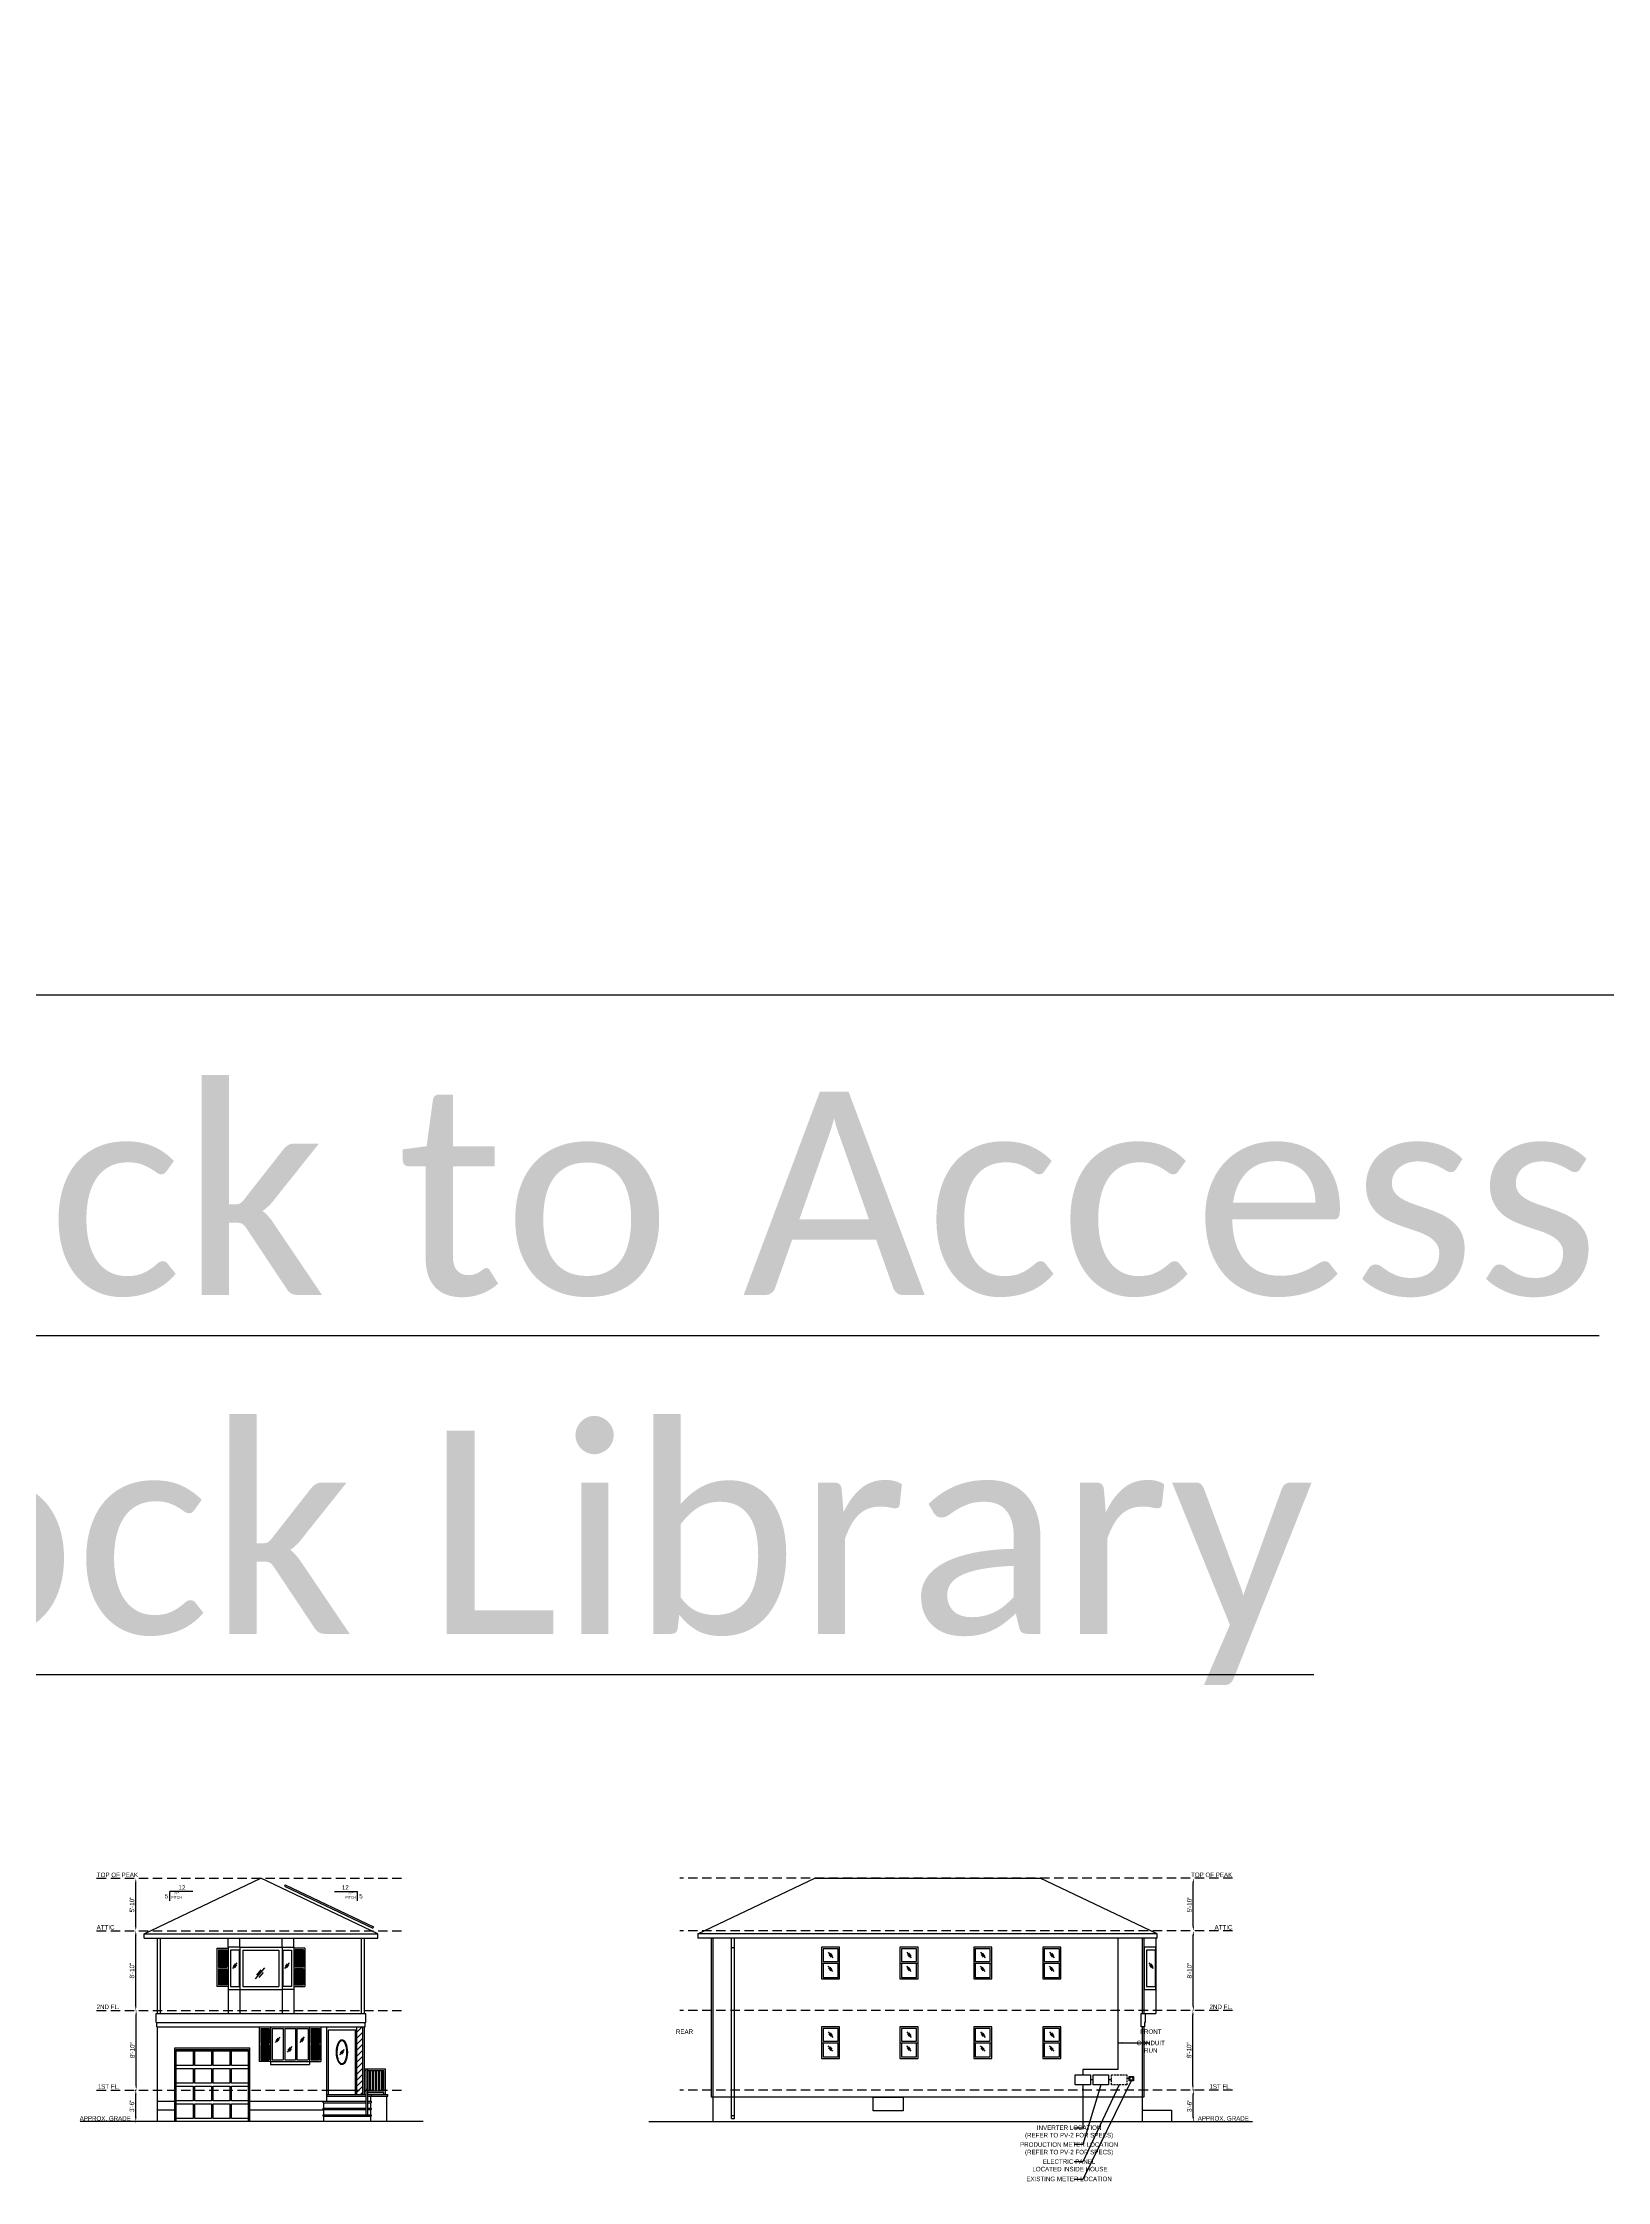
# Model space of a CAD drawing. Header units: feet. Extents: x -13431 to 15649, y 11868 to 29871.
# Drawn here: x -961 to 1122, y 11868 to 14715 of the extents above; entities that cross this region are included whole.
import ezdxf

# ---------------------------------------------------------------- set-up
doc = ezdxf.new("R2010")
doc.units = ezdxf.units.FT
doc.header["$MEASUREMENT"] = 0
doc.linetypes.add('HIDDEN', pattern=[0.375, 0.25, -0.125])
doc.layers.add('LOCKED (NO PRINT)', color=7, linetype='Continuous', plot=False)
doc.styles.add('1QUATER', font='technic_.ttf', dxfattribs={"height": 6})
doc.styles.get("Standard").update_dxf_attribs({"font": 'calibri.ttf'})
doc.dimstyles.new('1QUATER', dxfattribs={"dimscale": 0, "dimtxt": 6, "dimasz": 6, "dimexe": 0, "dimexo": 1, "dimgap": 2, "dimtad": 1, "dimdec": 4, "dimzin": 3, "dimdsep": 46, "dimlunit": 4, "dimtxsty": '1QUATER', "dimcen": 6, "dimclrd": 1, "dimclre": 1, "dimclrt": 7, "dimadec": 0, "dimazin": 0, "dimtfac": 1, "dimtdec": 4, "dimtofl": 0, "dimtmove": 2, "dimatfit": 3, "dimfxl": 1, "dimfrac": 2, "dimtolj": 1, "dimtzin": 0, "dimarcsym": 1})
pattern_1 = [(45, (-653.0625, -1384.492), (-3.9774756, 3.9774756), [])]
pattern_2 = [(180, (-653.0625, -1384.4918), (-2e-16, -1), [])]

# ---------------------------------------------------------------- blocks, each defined once
blk = doc.blocks.new('*D92')
at = {"color": 1, "lineweight": -2, "transparency": 16777216}
for p, q in [((-838.5, 11989.2), (-837.5, 11989.2)), ((-837.5, 11953.2), (-837.5, 11983.2)), ((-838.5, 11947.2), (-837.5, 11947.2))]:
    blk.add_line(p, q, dxfattribs=at)
at = {"color": 1, "transparency": 16777216}
for points in [[(-838.5, 11983.2), (-836.5, 11983.2), (-837.5, 11989.2)], [(-838.5, 11953.2), (-836.5, 11953.2), (-837.5, 11947.2)]]:
    blk.add_solid(points, dxfattribs=at)
at = {"layer": 'Defpoints', "color": 0, "transparency": 16777216}
for p in [(-837.5, 11989.2), (-837.5, 11989.2), (-837.5, 11947.2)]:
    blk.add_point(p, dxfattribs=at)
at = {"color": 7, "transparency": 16777216, "insert": (-842.6, 11968.2), "char_height": 6, "attachment_point": 5, "rotation": 90, "style": '1QUATER'}
blk.add_mtext('\\A1;3\'-6"', dxfattribs=at)
blk = doc.blocks.new('*D93')
at = {"color": 1, "lineweight": -2, "transparency": 16777216}
for p, q in [((-837.5, 12095.2), (-837, 12095.2)), ((-837, 11995.2), (-837, 12089.2)), ((-837.5, 11989.2), (-837, 11989.2))]:
    blk.add_line(p, q, dxfattribs=at)
at = {"color": 1, "transparency": 16777216}
for points in [[(-838, 12089.2), (-836, 12089.2), (-837, 12095.2)], [(-838, 11995.2), (-836, 11995.2), (-837, 11989.2)]]:
    blk.add_solid(points, dxfattribs=at)
at = {"layer": 'Defpoints', "color": 0, "transparency": 16777216}
for p in [(-837, 12095.2), (-836.5, 12095.2), (-836.5, 11989.2)]:
    blk.add_point(p, dxfattribs=at)
at = {"color": 7, "transparency": 16777216, "insert": (-842, 12042.2), "char_height": 6, "attachment_point": 5, "rotation": 90, "style": '1QUATER'}
blk.add_mtext('\\A1;8\'-10"', dxfattribs=at)
blk = doc.blocks.new('*D94')
at = {"color": 1, "lineweight": -2, "transparency": 16777216}
blk.add_line((-837.5, 12101.2), (-837.5, 12195.2), dxfattribs=at)
at = {"color": 1, "transparency": 16777216}
for points in [[(-838.5, 12195.2), (-836.5, 12195.2), (-837.5, 12201.2)], [(-838.5, 12101.2), (-836.5, 12101.2), (-837.5, 12095.2)]]:
    blk.add_solid(points, dxfattribs=at)
at = {"layer": 'Defpoints', "color": 0, "transparency": 16777216}
for p in [(-837.5, 12201.2), (-836.5, 12201.2), (-836.5, 12095.2)]:
    blk.add_point(p, dxfattribs=at)
at = {"color": 7, "transparency": 16777216, "insert": (-842.5, 12148.2), "char_height": 6, "attachment_point": 5, "rotation": 90, "style": '1QUATER'}
blk.add_mtext('\\A1;8\'-10"', dxfattribs=at)
blk = doc.blocks.new('*D95')
at = {"color": 1, "lineweight": -2, "transparency": 16777216}
blk.add_line((-837.5, 12207.2), (-837.5, 12265.2), dxfattribs=at)
at = {"color": 1, "transparency": 16777216}
for points in [[(-838.5, 12265.2), (-836.5, 12265.2), (-837.5, 12271.2)], [(-838.5, 12207.2), (-836.5, 12207.2), (-837.5, 12201.2)]]:
    blk.add_solid(points, dxfattribs=at)
at = {"layer": 'Defpoints', "color": 0, "transparency": 16777216}
for p in [(-837.5, 12271.2), (-836.5, 12271.2), (-836.5, 12201.2)]:
    blk.add_point(p, dxfattribs=at)
at = {"color": 7, "transparency": 16777216, "insert": (-842.5, 12236.2), "char_height": 6, "attachment_point": 5, "rotation": 90, "style": '1QUATER'}
blk.add_mtext('\\A1;5\'-10"', dxfattribs=at)
blk = doc.blocks.new('*D88')
at = {"color": 1, "lineweight": -2, "transparency": 16777216}
for p, q in [((571.9, 11989.2), (570.9, 11989.2)), ((570.9, 11953.2), (570.9, 11983.2)), ((571.9, 11947.2), (570.9, 11947.2))]:
    blk.add_line(p, q, dxfattribs=at)
at = {"color": 1, "transparency": 16777216}
for points in [[(569.9, 11983.2), (571.9, 11983.2), (570.9, 11989.2)], [(569.9, 11953.2), (571.9, 11953.2), (570.9, 11947.2)]]:
    blk.add_solid(points, dxfattribs=at)
at = {"layer": 'Defpoints', "color": 0, "transparency": 16777216}
for p in [(570.9, 11989.2), (570.9, 11989.2), (570.9, 11947.2)]:
    blk.add_point(p, dxfattribs=at)
at = {"color": 7, "transparency": 16777216, "insert": (565.8, 11968.2), "char_height": 6, "attachment_point": 5, "rotation": 90, "style": '1QUATER'}
blk.add_mtext('\\A1;3\'-6"', dxfattribs=at)
blk = doc.blocks.new('*D89')
at = {"color": 1, "lineweight": -2, "transparency": 16777216}
for p, q in [((570.9, 12095.2), (570.4, 12095.2)), ((570.4, 11995.2), (570.4, 12089.2)), ((570.9, 11989.2), (570.4, 11989.2))]:
    blk.add_line(p, q, dxfattribs=at)
at = {"color": 1, "transparency": 16777216}
for points in [[(569.4, 12089.2), (571.4, 12089.2), (570.4, 12095.2)], [(569.4, 11995.2), (571.4, 11995.2), (570.4, 11989.2)]]:
    blk.add_solid(points, dxfattribs=at)
at = {"layer": 'Defpoints', "color": 0, "transparency": 16777216}
for p in [(569.9, 12095.2), (570.4, 12095.2), (569.9, 11989.2)]:
    blk.add_point(p, dxfattribs=at)
at = {"color": 7, "transparency": 16777216, "insert": (565.3, 12042.2), "char_height": 6, "attachment_point": 5, "rotation": 90, "style": '1QUATER'}
blk.add_mtext('\\A1;8\'-10"', dxfattribs=at)
blk = doc.blocks.new('*D90')
at = {"color": 1, "lineweight": -2, "transparency": 16777216}
blk.add_line((570.9, 12101.2), (570.9, 12195.2), dxfattribs=at)
at = {"color": 1, "transparency": 16777216}
for points in [[(569.9, 12195.2), (571.9, 12195.2), (570.9, 12201.2)], [(569.9, 12101.2), (571.9, 12101.2), (570.9, 12095.2)]]:
    blk.add_solid(points, dxfattribs=at)
at = {"layer": 'Defpoints', "color": 0, "transparency": 16777216}
for p in [(569.9, 12201.2), (570.9, 12201.2), (569.9, 12095.2)]:
    blk.add_point(p, dxfattribs=at)
at = {"color": 7, "transparency": 16777216, "insert": (565.8, 12148.2), "char_height": 6, "attachment_point": 5, "rotation": 90, "style": '1QUATER'}
blk.add_mtext('\\A1;8\'-10"', dxfattribs=at)
blk = doc.blocks.new('*D91')
at = {"color": 1, "lineweight": -2, "transparency": 16777216}
blk.add_line((570.9, 12207.2), (570.9, 12265.2), dxfattribs=at)
at = {"color": 1, "transparency": 16777216}
for points in [[(569.9, 12265.2), (571.9, 12265.2), (570.9, 12271.2)], [(569.9, 12207.2), (571.9, 12207.2), (570.9, 12201.2)]]:
    blk.add_solid(points, dxfattribs=at)
at = {"layer": 'Defpoints', "color": 0, "transparency": 16777216}
for p in [(569.9, 12271.2), (570.9, 12271.2), (569.9, 12201.2)]:
    blk.add_point(p, dxfattribs=at)
at = {"color": 7, "transparency": 16777216, "insert": (565.8, 12236.2), "char_height": 6, "attachment_point": 5, "rotation": 90, "style": '1QUATER'}
blk.add_mtext('\\A1;5\'-10"', dxfattribs=at)

msp = doc.modelspace()

# ---------------------------------------------------------------- hatches: boundary and pattern name
h = msp.add_hatch()
h.set_pattern_fill('ANSI31', color=9, scale=8, angle=135)
h.set_pattern_definition(pattern_2)
h.paths.add_polyline_path([(-716.35018, 12175.96477), (-727.35018, 12175.96477), (-727.35018, 12152.5922), (-716.35018, 12152.5922)])
h.paths.add_polyline_path([(-716.35018, 12150.5922), (-727.35018, 12150.5922), (-727.35018, 12129.21963), (-716.35018, 12129.21963)])
h.paths.add_polyline_path([(-614.16688, 12150.5922), (-625.16688, 12150.5922), (-625.16688, 12129.21963), (-614.16688, 12129.21963)])
h.paths.add_polyline_path([(-614.16688, 12175.96477), (-625.16688, 12175.96477), (-625.16688, 12152.5922), (-614.16688, 12152.5922)])
h = msp.add_hatch()
h.set_pattern_fill('ANSI31', color=9, scale=8, angle=135)
h.set_pattern_definition(pattern_2)
h.paths.add_polyline_path([(-659.9869, 12071.21963), (-670.9869, 12071.21963), (-670.9869, 12051.21963), (-659.9869, 12051.21963)])
h.paths.add_polyline_path([(-659.9869, 12049.21963), (-670.9869, 12049.21963), (-670.9869, 12029.21963), (-659.9869, 12029.21963)])
h.paths.add_polyline_path([(-592.9869, 12049.21963), (-603.9869, 12049.21963), (-603.9869, 12029.21963), (-592.9869, 12029.21963)])
h.paths.add_polyline_path([(-592.9869, 12071.21963), (-603.9869, 12071.21963), (-603.9869, 12051.21963), (-592.9869, 12051.21963)])
h = msp.add_hatch()
h.set_pattern_fill('ANSI31', color=9, scale=45)
h.set_pattern_definition(pattern_1)
h.paths.add_polyline_path([(-534.99665, 12073.21963), (-542.99665, 12073.21963), (-542.99665, 11989.21963), (-534.99665, 11989.21963)])
h = msp.add_hatch()
h.set_pattern_fill('ANSI31', color=9, scale=45)
h.set_pattern_definition(pattern_1)
h.paths.add_polyline_path([(-534.99665, 11989.21963), (-542.99665, 11989.21963), (-542.99665, 11983.21963), (-534.99665, 11983.21963)])

# ---------------------------------------------------------------- linework, layer by layer
at = {"color": 1, "linetype": 'HIDDEN', "ltscale": 50}
for p, q in [((-889.64527, 12271.21963), (-478.56342, 12271.21963)), ((623.08366, 12271.21963), (-112.92642, 12271.21963)), ((-889.64527, 12201.21963), (-478.56342, 12201.21963)), ((623.08366, 12201.21963), (-112.92642, 12201.21963)), ((-889.64527, 12095.21963), (-478.56342, 12095.21963)), ((623.08366, 12095.21963), (-112.92642, 12095.21963)), ((-889.64527, 11989.21963), (-478.56342, 11989.21963)), ((623.08366, 11989.21963), (-112.92642, 11989.21963))]:
    msp.add_line(p, q, dxfattribs=at)
at = {"color": 1}
for p, q in [((-826.52041, 12197.21963), (-670.75853, 12271.21963)), ((-514.99665, 12197.21963), (-670.75853, 12271.21963)), ((-638.39923, 12262.48893), (-639.25747, 12260.68243)), ((-639.25747, 12260.68243), (-521.69974, 12204.83262)), ((-638.39923, 12262.48893), (-520.8415, 12206.63911)), ((-88.99345, 12197.21963), (66.76843, 12271.21963)), ((66.76843, 12271.21963), (367.06386, 12271.21963)), ((522.82574, 12197.21963), (367.06386, 12271.21963)), ((-804.52041, 12091.21963), (-804.52041, 12191.21963)), ((-714.35018, 12179.21963), (-714.35018, 12191.21963)), ((-698.75853, 12179.21963), (-698.75853, 12191.21963)), ((-642.75853, 12179.21963), (-642.75853, 12191.21963)), ((-627.16688, 12179.21963), (-627.16688, 12191.21963)), ((-536.99665, 12091.21963), (-536.99665, 12191.21963)), ((-520.8415, 12206.63911), (-521.69974, 12204.83262)), ((-729.35018, 12177.96477), (-729.35018, 12127.21963)), ((-729.35018, 12177.96477), (-714.35018, 12177.96477)), ((-727.35018, 12175.96477), (-716.35018, 12175.96477)), ((-727.35018, 12175.96477), (-727.35018, 12152.5922)), ((-716.35018, 12175.96477), (-716.35018, 12152.5922)), ((-699.75853, 12175.21963), (-699.75853, 12127.21963)), ((-698.75853, 12179.21963), (-642.75853, 12179.21963)), ((-698.75853, 12179.21963), (-698.75853, 12123.21963)), ((-694.75853, 12175.21963), (-646.75853, 12175.21963)), ((-694.75853, 12175.21963), (-694.75853, 12127.21963)), ((-646.75853, 12175.21963), (-646.75853, 12127.21963)), ((-642.75853, 12179.21963), (-642.75853, 12123.21963)), ((-641.75853, 12175.21963), (-641.75853, 12127.21963)), ((-612.16688, 12177.96477), (-627.16688, 12177.96477)), ((-614.16688, 12175.96477), (-625.16688, 12175.96477)), ((-625.16688, 12175.96477), (-625.16688, 12152.5922)), ((-614.16688, 12175.96477), (-614.16688, 12152.5922)), ((-612.16688, 12177.96477), (-612.16688, 12127.21963)), ((77.80822, 12160.21963), (97.80822, 12160.21963)), ((182.27254, 12160.21963), (202.27254, 12160.21963)), ((280.50021, 12160.21963), (300.50021, 12160.21963)), ((372.49121, 12160.21963), (392.49121, 12160.21963)), ((520.04583, 12175.21963), (520.04583, 12127.21963)), ((-727.35018, 12152.5922), (-716.35018, 12152.5922)), ((-727.35018, 12150.5922), (-727.35018, 12129.21963)), ((-727.35018, 12150.5922), (-716.35018, 12150.5922)), ((-716.35018, 12150.5922), (-716.35018, 12129.21963)), ((-614.16688, 12152.5922), (-625.16688, 12152.5922)), ((-625.16688, 12150.5922), (-625.16688, 12129.21963)), ((-614.16688, 12150.5922), (-625.16688, 12150.5922)), ((-614.16688, 12150.5922), (-614.16688, 12129.21963)), ((75.80822, 12158.21963), (99.80822, 12158.21963)), ((180.27254, 12158.21963), (204.27254, 12158.21963)), ((278.50021, 12158.21963), (302.50021, 12158.21963)), ((370.49121, 12158.21963), (394.49121, 12158.21963)), ((-714.35018, 12127.21963), (-729.35018, 12127.21963)), ((-716.35018, 12129.21963), (-727.35018, 12129.21963)), ((-714.35018, 12123.21963), (-714.35018, 12091.21963)), ((-698.75853, 12123.21963), (-642.75853, 12123.21963)), ((-698.75853, 12123.21963), (-698.75853, 12091.21963)), ((-694.75853, 12127.21963), (-646.75853, 12127.21963)), ((-642.75853, 12123.21963), (-642.75853, 12091.21963)), ((-627.16688, 12127.21963), (-612.16688, 12127.21963)), ((-627.16688, 12123.21963), (-627.16688, 12091.21963)), ((-625.16688, 12129.21963), (-614.16688, 12129.21963)), ((-810.52041, 12079.21963), (-530.99665, 12079.21963)), ((-672.9869, 12073.21963), (-672.9869, 12027.21963)), ((-670.9869, 12071.21963), (-659.9869, 12071.21963)), ((-670.9869, 12071.21963), (-670.9869, 12051.21963)), ((-670.9869, 12051.21963), (-659.9869, 12051.21963)), ((-670.9869, 12049.21963), (-670.9869, 12029.21963)), ((-670.9869, 12049.21963), (-659.9869, 12049.21963)), ((-659.9869, 12071.21963), (-659.9869, 12051.21963)), ((-659.9869, 12049.21963), (-659.9869, 12029.21963)), ((-657.9869, 12073.21963), (-657.9869, 12023.21963)), ((-655.9869, 12071.21963), (-640.9869, 12071.21963)), ((-655.9869, 12071.21963), (-655.9869, 12029.21963)), ((-640.9869, 12071.21963), (-640.9869, 12029.21963)), ((-638.9869, 12071.21963), (-624.9869, 12071.21963)), ((-638.9869, 12071.21963), (-638.9869, 12029.21963)), ((-624.9869, 12071.21963), (-624.9869, 12029.21963)), ((-622.9869, 12071.21963), (-607.9869, 12071.21963)), ((-622.9869, 12071.21963), (-622.9869, 12029.21963)), ((-607.9869, 12071.21963), (-607.9869, 12029.21963)), ((-605.9869, 12073.21963), (-605.9869, 12023.21963)), ((-603.9869, 12071.21963), (-592.9869, 12071.21963)), ((-603.9869, 12071.21963), (-603.9869, 12051.21963)), ((-603.9869, 12051.21963), (-592.9869, 12051.21963)), ((-603.9869, 12049.21963), (-603.9869, 12029.21963)), ((-603.9869, 12049.21963), (-592.9869, 12049.21963)), ((-592.9869, 12071.21963), (-592.9869, 12051.21963)), ((-592.9869, 12049.21963), (-592.9869, 12029.21963)), ((-590.9869, 12073.21963), (-590.9869, 12027.21963)), ((75.80822, 12052.21963), (99.80822, 12052.21963)), ((77.80822, 12054.21963), (97.80822, 12054.21963)), ((180.27254, 12052.21963), (204.27254, 12052.21963)), ((182.27254, 12054.21963), (202.27254, 12054.21963)), ((278.50021, 12052.21963), (302.50021, 12052.21963)), ((280.50021, 12054.21963), (300.50021, 12054.21963)), ((370.49121, 12052.21963), (394.49121, 12052.21963)), ((372.49121, 12054.21963), (392.49121, 12054.21963)), ((-785.52261, 12045.21963), (-685.52261, 12045.21963)), ((-785.52261, 11947.21963), (-785.52261, 12045.21963)), ((-685.52261, 11947.21963), (-685.52261, 12045.21963)), ((-657.9869, 12027.21963), (-672.9869, 12027.21963)), ((-659.9869, 12029.21963), (-670.9869, 12029.21963)), ((-657.9869, 12027.21963), (-605.9869, 12027.21963)), ((-657.9869, 12023.21963), (-605.9869, 12023.21963)), ((-655.9869, 12029.21963), (-640.9869, 12029.21963)), ((-638.9869, 12029.21963), (-624.9869, 12029.21963)), ((-622.9869, 12029.21963), (-607.9869, 12029.21963)), ((-605.9869, 12027.21963), (-590.9869, 12027.21963)), ((-592.9869, 12029.21963), (-603.9869, 12029.21963)), ((-530.98338, 12017.21963), (-530.98338, 11956.21963)), ((-528.98338, 12017.21963), (-528.98338, 11988.11375)), ((-530.98338, 11990.21963), (-528.98338, 11990.21963)), ((-785.52261, 11962.32428), (-808.52041, 11962.32428)), ((-685.52261, 11974.21963), (-530.98338, 11974.21963)), ((-586.99665, 11962.32428), (-685.52261, 11962.32428)), ((-587.99665, 11972.21963), (-587.99665, 11974.21963)), ((-587.99665, 11972.21963), (-530.98338, 11972.21963)), ((-587.99665, 11965.21963), (-530.98338, 11965.21963)), ((-587.99665, 11963.21963), (-587.99665, 11965.21963)), ((-587.99665, 11963.21963), (-530.98338, 11963.21963)), ((-586.99665, 11965.21963), (-586.99665, 11972.21963)), ((-586.99665, 11956.21963), (-586.99665, 11963.21963)), ((-528.98338, 11988.11375), (-528.98338, 11956.21963)), ((-528.98338, 11974.21963), (-523.98338, 11974.21963)), ((-528.98338, 11974.21963), (-524.98338, 11974.21963)), ((-528.98338, 11972.21963), (-523.98338, 11972.21963)), ((-528.98338, 11965.21963), (-523.98338, 11965.21963)), ((-528.98338, 11965.21963), (-524.98338, 11965.21963)), ((-528.98338, 11963.21963), (-523.98338, 11963.21963)), ((-524.98338, 11981.21963), (-524.98338, 11974.21963)), ((-524.98338, 11972.21963), (-524.98338, 11965.21963)), ((-524.98338, 11963.21963), (-524.98338, 11956.21963)), ((-523.98338, 11974.21963), (-523.98338, 11972.21963)), ((-523.98338, 11965.21963), (-523.98338, 11963.21963)), ((-587.99665, 11956.21963), (-523.98338, 11956.21963)), ((-587.99665, 11954.21963), (-587.99665, 11956.21963)), ((-587.99665, 11954.21963), (-523.98338, 11954.21963)), ((-586.99665, 11947.21963), (-586.99665, 11954.21963)), ((-524.98338, 11954.21963), (-524.98338, 11947.21963)), ((-523.98338, 11956.21963), (-523.98338, 11954.21963))]:
    msp.add_line(p, q, dxfattribs=at)
at = {"color": 10, "ltscale": 50}
for p, q in [((-761.33183, 12253.67982), (-792.03779, 12253.67982)), ((-792.03779, 12240.97478), (-792.03779, 12253.67982)), ((-572.95796, 12253.67982), (-542.252, 12253.67982)), ((-542.252, 12240.97478), (-542.252, 12253.67982))]:
    msp.add_line(p, q, dxfattribs=at)
at = {"color": 3}
for p, q in [((-826.52041, 12191.21963), (-826.52041, 12197.21963)), ((-826.52041, 12197.21963), (-514.99665, 12197.21963)), ((-826.52041, 12191.21963), (-514.99665, 12191.21963)), ((-808.52041, 12091.21963), (-808.52041, 12191.21963)), ((-532.99665, 12091.21963), (-532.99665, 12191.21963)), ((-514.99665, 12191.21963), (-514.99665, 12197.21963)), ((522.82574, 12191.21963), (-89.17426, 12191.21963)), ((522.82574, 12197.21963), (-88.99345, 12197.21963)), ((-88.99345, 12197.21963), (-88.99345, 12191.21963)), ((-71.17426, 12191.21963), (-71.17426, 11979.87669)), ((504.82574, 12191.21963), (504.82574, 12091.21963)), ((522.82574, 12191.21963), (522.82574, 12197.21963)), ((-810.52041, 12091.21963), (-530.99665, 12091.21963)), ((-810.52041, 12079.21963), (-810.52041, 12091.21963)), ((-809.52041, 12073.21963), (-809.52041, 12079.21963)), ((-531.99665, 12073.21963), (-531.99665, 12079.21963)), ((-530.99665, 12079.21963), (-530.99665, 12091.21963)), ((-809.52041, 12073.21963), (-531.99665, 12073.21963)), ((-808.52041, 11947.21963), (-808.52041, 12073.21963)), ((-582.99665, 11974.21963), (-582.99665, 12073.21963)), ((504.82574, 12073.21963), (504.82574, 11979.87669)), ((504.82574, 11979.87669), (-71.17426, 11979.87669)), ((-69.17426, 11979.87669), (-69.17426, 11947.21963)), ((502.82574, 11979.87669), (502.82574, 11947.21963))]:
    msp.add_line(p, q, dxfattribs=at)
at = {"color": 4}
for p, q in [((-69.17426, 12191.21963), (-69.17426, 11979.87669)), ((-44.0227, 11951.21963), (-44.0227, 12191.21963)), ((-40.0227, 11951.21963), (-40.0227, 12191.21963)), ((502.82574, 12191.21963), (502.82574, 12091.21963)), ((521.04583, 12191.21963), (521.04583, 12091.21963)), ((-44.0227, 12179.15698), (-40.0227, 12179.15698)), ((504.82574, 12091.21963), (521.04583, 12091.21963)), ((-580.99665, 11983.21963), (-580.99665, 12069.21963)), ((-580.99665, 12069.21963), (-542.99665, 12069.21963)), ((-544.99665, 11983.21963), (-544.99665, 12069.21963)), ((-542.99665, 11983.21963), (-542.99665, 12073.21963)), ((-534.99665, 11983.21963), (-534.99665, 12073.21963)), ((-532.99665, 11983.21963), (-532.99665, 12073.21963)), ((502.82574, 12073.21963), (502.82574, 11979.87669)), ((-783.52261, 12043.21963), (-687.52261, 12043.21963)), ((-783.52261, 11947.21963), (-783.52261, 12043.21963)), ((-783.52261, 12041.21963), (-687.52261, 12041.21963)), ((-687.52261, 11947.21963), (-687.52261, 12043.21963)), ((-532.99665, 12017.21963), (-504.99665, 12017.21963)), ((-504.99665, 11983.21963), (-504.99665, 12017.21963)), ((-580.99665, 11989.21963), (-544.99665, 11989.21963)), ((-532.99665, 12015.21963), (-530.98338, 12015.21963)), ((-528.98338, 12015.21963), (-506.99665, 12015.21963)), ((-526.49001, 12015.21963), (-526.49001, 11988.11375)), ((-525.49001, 12015.21963), (-525.49001, 11988.11375)), ((-522.49001, 12015.21963), (-522.49001, 11988.11375)), ((-521.49001, 12015.21963), (-521.49001, 11988.11375)), ((-518.49001, 12015.21963), (-518.49001, 11988.11375)), ((-517.49001, 12015.21963), (-517.49001, 11988.11375)), ((-514.49001, 12015.21963), (-514.49001, 11988.11375)), ((-513.49001, 12015.21963), (-513.49001, 11988.11375)), ((-510.49001, 12015.21963), (-510.49001, 11988.11375)), ((-509.49001, 12015.21963), (-509.49001, 11988.11375)), ((-506.99665, 11988.11375), (-506.99665, 12015.21963)), ((-808.52041, 11974.21963), (-785.52261, 11974.21963)), ((-582.99665, 11983.21963), (-530.98338, 11983.21963)), ((-582.99665, 11981.21963), (-530.98338, 11981.21963)), ((-532.99665, 11988.11375), (-530.98338, 11988.11375)), ((-528.98338, 11988.11375), (-506.99665, 11988.11375)), ((-528.98338, 11986.11375), (-506.99665, 11986.11375)), ((-528.98338, 11983.21963), (-501.99665, 11983.21963)), ((-528.98338, 11981.21963), (-523.98338, 11981.21963)), ((-523.98338, 11983.21963), (-523.98338, 11981.21963)), ((-523.98338, 11981.21963), (-501.99665, 11981.21963)), ((-506.99665, 11983.21963), (-506.99665, 11986.11375)), ((-502.99665, 11947.21963), (-502.99665, 11981.21963)), ((-501.99665, 11981.21963), (-501.99665, 11983.21963)), ((502.82574, 11962.32428), (541.67524, 11962.32428)), ((541.67524, 11962.32428), (541.67524, 11947.21963)), ((-44.0227, 11955.21963), (-40.0227, 11955.21963)), ((-44.0227, 11951.21963), (-40.0227, 11951.21963))]:
    msp.add_line(p, q, dxfattribs=at)
at = {"color": 9}
for p, q in [((84.80468, 12172.5941), (90.88983, 12165.26738)), ((85.67936, 12169.68117), (88.52207, 12166.25846)), ((87.21001, 12171.28328), (90.05272, 12167.86057)), ((189.269, 12172.5941), (195.35416, 12165.26738)), ((190.14368, 12169.68117), (192.98639, 12166.25846)), ((191.67434, 12171.28328), (194.51704, 12167.86057)), ((287.49667, 12172.5941), (293.58182, 12165.26738)), ((288.37134, 12169.68117), (291.21405, 12166.25846)), ((289.902, 12171.28328), (292.74471, 12167.86057)), ((379.48767, 12172.5941), (385.57283, 12165.26738)), ((380.36235, 12169.68117), (383.20506, 12166.25846)), ((381.89301, 12171.28328), (384.73571, 12167.86057)), ((-702.69547, 12158.37507), (-708.78062, 12151.04835)), ((-705.1008, 12157.06425), (-707.94351, 12153.64154)), ((-703.57015, 12155.46214), (-706.41285, 12152.03943)), ((-666.27486, 12151.72972), (-678.44517, 12137.07628)), ((-671.08553, 12149.10808), (-676.77095, 12142.26266)), ((-668.02422, 12145.90387), (-673.70964, 12139.05845)), ((-633.28899, 12158.37507), (-639.37415, 12151.04835)), ((-635.69433, 12157.06425), (-638.53703, 12153.64154)), ((-634.16367, 12155.46214), (-637.00638, 12152.03943)), ((84.28159, 12154.19134), (90.36675, 12146.86462)), ((85.15627, 12151.27842), (87.99898, 12147.85571)), ((86.68693, 12152.88053), (89.52964, 12149.45782)), ((188.74592, 12154.19134), (194.83107, 12146.86462)), ((189.6206, 12151.27842), (192.4633, 12147.85571)), ((191.15125, 12152.88053), (193.99396, 12149.45782)), ((286.97358, 12154.19134), (293.05874, 12146.86462)), ((287.84826, 12151.27842), (290.69097, 12147.85571)), ((289.37892, 12152.88053), (292.22162, 12149.45782)), ((378.96459, 12154.19134), (385.04974, 12146.86462)), ((379.83927, 12151.27842), (382.68197, 12147.85571)), ((381.36992, 12152.88053), (384.21263, 12149.45782)), ((511.57629, 12158.37507), (517.66144, 12151.04835)), ((512.45097, 12155.46214), (515.29367, 12152.03943)), ((513.98162, 12157.06425), (516.82433, 12153.64154)), ((-645.73825, 12059.60164), (-651.82341, 12052.27492)), ((-648.14358, 12058.29082), (-650.98629, 12054.86811)), ((-646.61293, 12056.68872), (-649.45564, 12053.26601)), ((-629.66627, 12047.01276), (-635.75142, 12039.68604)), ((-632.0716, 12045.70194), (-634.91431, 12042.27923)), ((-613.07162, 12059.86274), (-619.15678, 12052.53602)), ((-615.47696, 12058.55192), (-618.31966, 12055.12921)), ((-613.9463, 12056.94981), (-616.78901, 12053.5271)), ((84.28159, 12048.19134), (90.36675, 12040.86462)), ((84.80468, 12066.5941), (90.88983, 12059.26738)), ((85.15627, 12045.27842), (87.99898, 12041.85571)), ((85.67936, 12063.68117), (88.52207, 12060.25846)), ((86.68693, 12046.88053), (89.52964, 12043.45782)), ((87.21001, 12065.28328), (90.05272, 12061.86057)), ((188.74592, 12048.19134), (194.83107, 12040.86462)), ((189.269, 12066.5941), (195.35416, 12059.26738)), ((189.6206, 12045.27842), (192.4633, 12041.85571)), ((190.14368, 12063.68117), (192.98639, 12060.25846)), ((191.15125, 12046.88053), (193.99396, 12043.45782)), ((191.67434, 12065.28328), (194.51704, 12061.86057)), ((286.97358, 12048.19134), (293.05874, 12040.86462)), ((287.49667, 12066.5941), (293.58182, 12059.26738)), ((287.84826, 12045.27842), (290.69097, 12041.85571)), ((288.37134, 12063.68117), (291.21405, 12060.25846)), ((289.37892, 12046.88053), (292.22162, 12043.45782)), ((289.902, 12065.28328), (292.74471, 12061.86057)), ((378.96459, 12048.19134), (385.04974, 12040.86462)), ((379.48767, 12066.5941), (385.57283, 12059.26738)), ((379.83927, 12045.27842), (382.68197, 12041.85571)), ((380.36235, 12063.68117), (383.20506, 12060.25846)), ((381.36992, 12046.88053), (384.21263, 12043.45782)), ((381.89301, 12065.28328), (384.73571, 12061.86057)), ((-630.54095, 12044.09983), (-633.38365, 12040.67712)), ((-559.95408, 12043.24283), (-566.03923, 12035.91611)), ((-562.35941, 12041.93201), (-565.20212, 12038.5093)), ((-560.82875, 12040.32991), (-563.67146, 12036.9072))]:
    msp.add_line(p, q, dxfattribs=at)
at = {"color": 10}
for p, q in [((437.61922, 12002.73007), (433.91219, 12002.73007)), ((461.76662, 12002.73007), (458.05963, 12002.73007)), ((485.33911, 12004.40626), (482.20704, 12004.40626))]:
    msp.add_line(p, q, dxfattribs=at)
at = {"color": 5}
for p, q in [((-454.74306, 11947.21963), (-911.60886, 11947.21963)), ((-154.19533, 11947.21963), (649.55796, 11947.21963))]:
    msp.add_line(p, q, dxfattribs=at)
at = {"color": 10, "flags": 128}
msp.add_lwpolyline([(470.56391, 12191.21963), (470.56391, 12016.44327), (423.69199, 12016.44327), (423.69199, 12009.5114)], dxfattribs=at)
at = {"color": 1, "flags": 128}
for points in [[(-698.75853, 12179.21963), (-714.35018, 12179.21963), (-714.35018, 12123.21963), (-698.75853, 12123.21963)], [(-699.75853, 12175.21963), (-711.35018, 12175.21963), (-711.35018, 12127.21963), (-699.75853, 12127.21963)], [(-642.75853, 12179.21963), (-627.16688, 12179.21963), (-627.16688, 12123.21963), (-642.75853, 12123.21963)], [(-641.75853, 12175.21963), (-630.16688, 12175.21963), (-630.16688, 12127.21963), (-641.75853, 12127.21963)], [(97.80822, 12160.21963), (97.80822, 12177.21963), (77.80822, 12177.21963), (77.80822, 12160.21963)], [(202.27254, 12160.21963), (202.27254, 12177.21963), (182.27254, 12177.21963), (182.27254, 12160.21963)], [(300.50021, 12160.21963), (300.50021, 12177.21963), (280.50021, 12177.21963), (280.50021, 12160.21963)], [(392.49121, 12160.21963), (392.49121, 12177.21963), (372.49121, 12177.21963), (372.49121, 12160.21963)], [(520.04583, 12175.21963), (508.45418, 12175.21963), (508.45418, 12127.21963), (520.04583, 12127.21963)], [(77.80822, 12158.21963), (77.80822, 12139.21963), (97.80822, 12139.21963), (97.80822, 12158.21963)], [(182.27254, 12158.21963), (182.27254, 12139.21963), (202.27254, 12139.21963), (202.27254, 12158.21963)], [(280.50021, 12158.21963), (280.50021, 12139.21963), (300.50021, 12139.21963), (300.50021, 12158.21963)], [(372.49121, 12158.21963), (372.49121, 12139.21963), (392.49121, 12139.21963), (392.49121, 12158.21963)], [(97.80822, 12054.21963), (97.80822, 12071.21963), (77.80822, 12071.21963), (77.80822, 12054.21963)], [(77.80822, 12052.21963), (77.80822, 12033.21963), (97.80822, 12033.21963), (97.80822, 12052.21963)], [(202.27254, 12054.21963), (202.27254, 12071.21963), (182.27254, 12071.21963), (182.27254, 12054.21963)], [(182.27254, 12052.21963), (182.27254, 12033.21963), (202.27254, 12033.21963), (202.27254, 12052.21963)], [(300.50021, 12054.21963), (300.50021, 12071.21963), (280.50021, 12071.21963), (280.50021, 12054.21963)], [(280.50021, 12052.21963), (280.50021, 12033.21963), (300.50021, 12033.21963), (300.50021, 12052.21963)], [(392.49121, 12054.21963), (392.49121, 12071.21963), (372.49121, 12071.21963), (372.49121, 12054.21963)], [(372.49121, 12052.21963), (372.49121, 12033.21963), (392.49121, 12033.21963), (392.49121, 12052.21963)]]:
    msp.add_lwpolyline(points, dxfattribs=at)
for points in [[(99.80822, 12179.21963), (75.80822, 12179.21963), (75.80822, 12137.21963), (99.80822, 12137.21963)], [(204.27254, 12179.21963), (180.27254, 12179.21963), (180.27254, 12137.21963), (204.27254, 12137.21963)], [(302.50021, 12179.21963), (278.50021, 12179.21963), (278.50021, 12137.21963), (302.50021, 12137.21963)], [(394.49121, 12179.21963), (370.49121, 12179.21963), (370.49121, 12137.21963), (394.49121, 12137.21963)], [(521.04583, 12179.21963), (505.45418, 12179.21963), (505.45418, 12123.21963), (521.04583, 12123.21963)], [(99.80822, 12073.21963), (75.80822, 12073.21963), (75.80822, 12031.21963), (99.80822, 12031.21963)], [(204.27254, 12073.21963), (180.27254, 12073.21963), (180.27254, 12031.21963), (204.27254, 12031.21963)], [(302.50021, 12073.21963), (278.50021, 12073.21963), (278.50021, 12031.21963), (302.50021, 12031.21963)], [(394.49121, 12073.21963), (370.49121, 12073.21963), (370.49121, 12031.21963), (394.49121, 12031.21963)]]:
    msp.add_lwpolyline(points, close=True, dxfattribs=at)
at = {"color": 3, "flags": 128}
msp.add_lwpolyline([(505.82574, 12073.21963), (501.38959, 12073.21963), (501.38959, 12091.21963), (504.82574, 12091.21963), (506.82574, 12091.21963), (506.82574, 12079.21963), (505.82574, 12079.21963), (505.82574, 12073.21963), (504.82574, 12073.21963)], dxfattribs=at)
at = {"color": 4}
for points in [[(-783.52261, 12041.21963), (-761.02261, 12041.21963), (-761.02261, 12021.71963), (-783.52261, 12021.71963)], [(-783.52261, 12017.71963), (-761.02261, 12017.71963), (-761.02261, 11998.21963), (-783.52261, 11998.21963)], [(-759.02261, 12041.21963), (-736.52261, 12041.21963), (-736.52261, 12021.71963), (-759.02261, 12021.71963)], [(-759.02261, 12017.71963), (-736.52261, 12017.71963), (-736.52261, 11998.21963), (-759.02261, 11998.21963)], [(-734.52261, 12041.21963), (-712.02261, 12041.21963), (-712.02261, 12021.71963), (-734.52261, 12021.71963)], [(-734.52261, 12017.71963), (-712.02261, 12017.71963), (-712.02261, 11998.21963), (-734.52261, 11998.21963)], [(-710.02261, 12041.21963), (-687.52261, 12041.21963), (-687.52261, 12021.71963), (-710.02261, 12021.71963)], [(-710.02261, 12017.71963), (-687.52261, 12017.71963), (-687.52261, 11998.21963), (-710.02261, 11998.21963)], [(-783.52261, 11994.21963), (-761.02261, 11994.21963), (-761.02261, 11974.71963), (-783.52261, 11974.71963)], [(-759.02261, 11994.21963), (-736.52261, 11994.21963), (-736.52261, 11974.71963), (-759.02261, 11974.71963)], [(-734.52261, 11994.21963), (-712.02261, 11994.21963), (-712.02261, 11974.71963), (-734.52261, 11974.71963)], [(-710.02261, 11994.21963), (-687.52261, 11994.21963), (-687.52261, 11974.71963), (-710.02261, 11974.71963)], [(-783.52261, 11970.71963), (-761.02261, 11970.71963), (-761.02261, 11951.21963), (-783.52261, 11951.21963)], [(-759.02261, 11970.71963), (-736.52261, 11970.71963), (-736.52261, 11951.21963), (-759.02261, 11951.21963)], [(-734.52261, 11970.71963), (-712.02261, 11970.71963), (-712.02261, 11951.21963), (-734.52261, 11951.21963)], [(-710.02261, 11970.71963), (-687.52261, 11970.71963), (-687.52261, 11951.21963), (-710.02261, 11951.21963)]]:
    msp.add_lwpolyline(points, close=True, dxfattribs=at)
at = {"color": 10}
for points in [[(413.47178, 12009.5114), (433.91219, 12009.5114), (433.91219, 11995.94874), (413.47178, 11995.94874)], [(437.61922, 12009.5114), (458.05963, 12009.5114), (458.05963, 11995.94874), (437.61922, 11995.94874)]]:
    msp.add_lwpolyline(points, close=True, dxfattribs=at)
at = {"color": 10, "linetype": 'HIDDEN', "ltscale": 10}
msp.add_lwpolyline([(461.76662, 12009.5114), (482.20704, 12009.5114), (482.20704, 11995.94874), (461.76662, 11995.94874)], close=True, dxfattribs=at)
at = {"color": 1}
for points in [[(485.33911, 12007.21963), (491.30882, 12007.21963), (491.30882, 12001.5929), (485.33911, 12001.5929)], [(144.53132, 11979.87669), (184.44033, 11979.87669), (184.44033, 11961.31198), (144.53132, 11961.31198)]]:
    msp.add_lwpolyline(points, close=True, dxfattribs=at)
msp.add_circle((488.32397, 12004.40626), 2.22659, dxfattribs=at)
msp.add_ellipse((-562.99665, 12039.57947), major_axis=(0, -16.58384), ratio=0.4372284465, dxfattribs=at)
msp.add_open_spline([(-562.99665, 12023.99564), (-562.69669, 12023.99564), (-562.3949, 12024.05593), (-561.75703, 12024.32335), (-561.42175, 12024.53282), (-560.73865, 12025.12549), (-560.39202, 12025.50832), (-559.71806, 12026.44042), (-559.39082, 12026.98925), (-558.41983, 12028.95738), (-557.85559, 12030.64662), (-557.05296, 12034.4207), (-556.81357, 12036.50409), (-556.7031, 12040.72574), (-556.83197, 12042.86257), (-557.43438, 12046.84396), (-557.90846, 12048.68716), (-558.93226, 12051.32436), (-559.42022, 12052.26759), (-560.36243, 12053.63464), (-560.80738, 12054.11903), (-561.59892, 12054.74757), (-561.94728, 12054.93616), (-562.60793, 12055.15326), (-562.92055, 12055.18533), (-563.55774, 12055.11421), (-563.8863, 12055.00894), (-564.57978, 12054.62042), (-564.94259, 12054.33551), (-565.66776, 12053.57146), (-566.02928, 12053.09307), (-567.01989, 12051.46477), (-567.60429, 12050.09251), (-568.52848, 12046.92785), (-568.86946, 12045.13666), (-569.25388, 12041.3833), (-569.29751, 12039.422), (-569.08097, 12035.5941), (-568.82072, 12033.72839), (-568.03716, 12030.34768), (-567.5131, 12028.83363), (-566.47128, 12026.72433), (-565.99414, 12025.99062), (-565.10663, 12024.96589), (-564.70021, 12024.62117), (-563.92483, 12024.15925), (-563.5594, 12024.03979), (-563.13601, 12023.99898), (-563.06633, 12023.99564), (-562.99665, 12023.99564)], degree=3, knots=[0, 0, 0, 0, 0.1812883819, 0.1812883819, 0.3625767638, 0.3625767638, 0.5438651457, 0.5438651457, 0.7251535276, 0.7251535276, 1.1180871851, 1.1180871851, 1.5110208425, 1.5110208425, 1.9039544999, 1.9039544999, 2.2968881574, 2.2968881574, 2.5762787327, 2.5762787327, 2.8074207416, 2.8074207416, 2.9988864937, 2.9988864937, 3.1903522458, 3.1903522458, 3.3818179979, 3.3818179979, 3.5732837499, 3.5732837499, 3.764749502, 3.764749502, 4.1235181547, 4.1235181547, 4.4822868074, 4.4822868074, 4.8410554601, 4.8410554601, 5.1998241128, 5.1998241128, 5.5585927655, 5.5585927655, 5.8156797281, 5.8156797281, 6.0283770949, 6.0283770949, 6.2410744617, 6.2410744617, 6.2831853072, 6.2831853072, 6.2831853072, 6.2831853072], dxfattribs=at)
at = {"layer": 'LOCKED (NO PRINT)', "color": 7}
msp.add_lwpolyline([(3901.34767, 13447.58805), (3901.34767, 15535.79725), (2229.07061, 15535.79725), (2229.07061, 23025.69204), (-13430.82217, 23025.69204), (-13430.82217, 13447.58805), (3901.34767, 13447.58805)], dxfattribs=at)

# ---------------------------------------------------------------- texts
at = {"color": 152, "true_color": 0x2776bb, "insert": (-2569.45271, 13318.65273), "char_height": 270.75, "attachment_point": 1}
msp.add_mtext_dynamic_manual_height_columns('\\pi184.89;{\\LCtrl + Click to Access \\P\\pi564.04;5B Block Library}', width=3865.9879167, gutter_width=0.00601, heights=[0], dxfattribs=at)
at = {"color": 7, "attachment_point": 5, "style": '1QUATER'}
for s, insert, char_height in [('\\A1;TOP OF PEAK', (-861.89589, 12275.65436), 6), ('\\A1;TOP OF PEAK', (595.33428, 12275.65436), 6), ('\\A1;5', (-796.67424, 12247.35393), 6), ('\\A1;22%%D \\PPITCH', (-783.09553, 12248.45936), 3.375), ('\\A1;12', (-775.85899, 12258.92321), 6), ('\\A1;12', (-558.4308, 12258.92321), 6), ('\\A1;22%%D \\PPITCH', (-551.19427, 12248.45936), 3.375), ('\\A1;5', (-537.61555, 12247.35393), 6), ('\\A1;ATTIC', (-877.70178, 12205.80485), 6), ('\\A1;ATTIC', (611.14016, 12205.80485), 6), ('\\A1;2ND FL.', (-874.37423, 12099.9565), 6), ('\\A1;2ND FL.', (607.81262, 12099.9565), 6), ('\\A1;REAR', (-106.68622, 12066.93451), 6), ('\\A1;CONDUIT \\PRUN', (514.24867, 12046.82721), 6), ('\\A1;FRONT', (514.35945, 12066.93451), 6), ('\\A1;1ST FL.', (-873.53953, 11993.8329), 6), ('\\A1;1ST FL.', (606.97791, 11993.8329), 6), ('\\A1;APPROX. GRADE', (-878.18, 11951.31298), 6), ('\\A1;INVERTER LOCATION\\P(REFER TO PV-2 FOR SPECS) ', (405.48313, 11933.22114), 6), ('\\A1;APPROX. GRADE', (610.84668, 11951.31298), 6), ('\\A1;PRODUCTION METER LOCATION\\P(REFER TO PV-2 FOR SPECS) ', (405.48313, 11910.67876), 6), ('\\A1;ELECTRIC PANEL\\P LOCATED INSIDE HOUSE\\P ', (405.48313, 11883.86086), 6), ('\\A1;EXISTING METER LOCATION ', (405.48313, 11870.78496), 6)]:
    msp.add_mtext(s, dxfattribs=dict(at, insert=insert, char_height=char_height))

# ---------------------------------------------------------------- dimensions: what is measured, and where the dimension line sits
for base, p1, p2, picture, middle in [((-837.47408, 12271.21963), (-836.47408, 12201.21963), (-836.47408, 12271.21963), '*D95', (-842.54425, 12236.21963)), ((570.91246, 12271.21963), (569.91246, 12201.21963), (569.91246, 12271.21963), '*D91', (565.84229, 12236.21963)), ((-837.47408, 12201.21963), (-836.47408, 12095.21963), (-836.47408, 12201.21963), '*D94', (-842.53987, 12148.21963)), ((570.91246, 12201.21963), (569.91246, 12095.21963), (569.91246, 12201.21963), '*D90', (565.84667, 12148.21963)), ((-836.97408, 12095.21963), (-836.47408, 11989.21963), (-836.47408, 12095.21963), '*D93', (-842.03987, 12042.21963)), ((570.41246, 12095.21963), (569.91246, 11989.21963), (569.91246, 12095.21963), '*D89', (565.34667, 12042.21963)), ((-837.47408, 11989.21963), (-837.47408, 11947.21963), (-837.47408, 11989.21963), '*D92', (-842.61004, 11968.21963)), ((570.91246, 11989.21963), (570.91246, 11947.21963), (570.91246, 11989.21963), '*D88', (565.7765, 11968.21963))]:
    dim = msp.add_linear_dim(base=base, p1=p1, p2=p2, angle=90, dimstyle='1QUATER', override={"dimscale": 1})
    dim.commit()
    dim.dimension.update_dxf_attribs({"geometry": picture, "text_midpoint": middle})

# ---------------------------------------------------------------- leaders
for points in [[(470.56391, 12052.07348), (511.97955, 12052.07348)], [(488.32397, 12001.5929), (423.69199, 11870.19956), (412.09581, 11870.19956)], [(423.69199, 11995.94874), (423.69199, 11938.57922), (412.09581, 11938.57922)], [(447.83943, 11995.94874), (423.69199, 11916.48092), (412.09581, 11916.48092)], [(471.98683, 11995.94874), (423.69199, 11893.75719), (412.09581, 11893.75719)]]:
    msp.add_leader(points, dimstyle='1QUATER', override={"dimscale": 1, "dimtad": 0})

doc.saveas('drawing.dxf')
